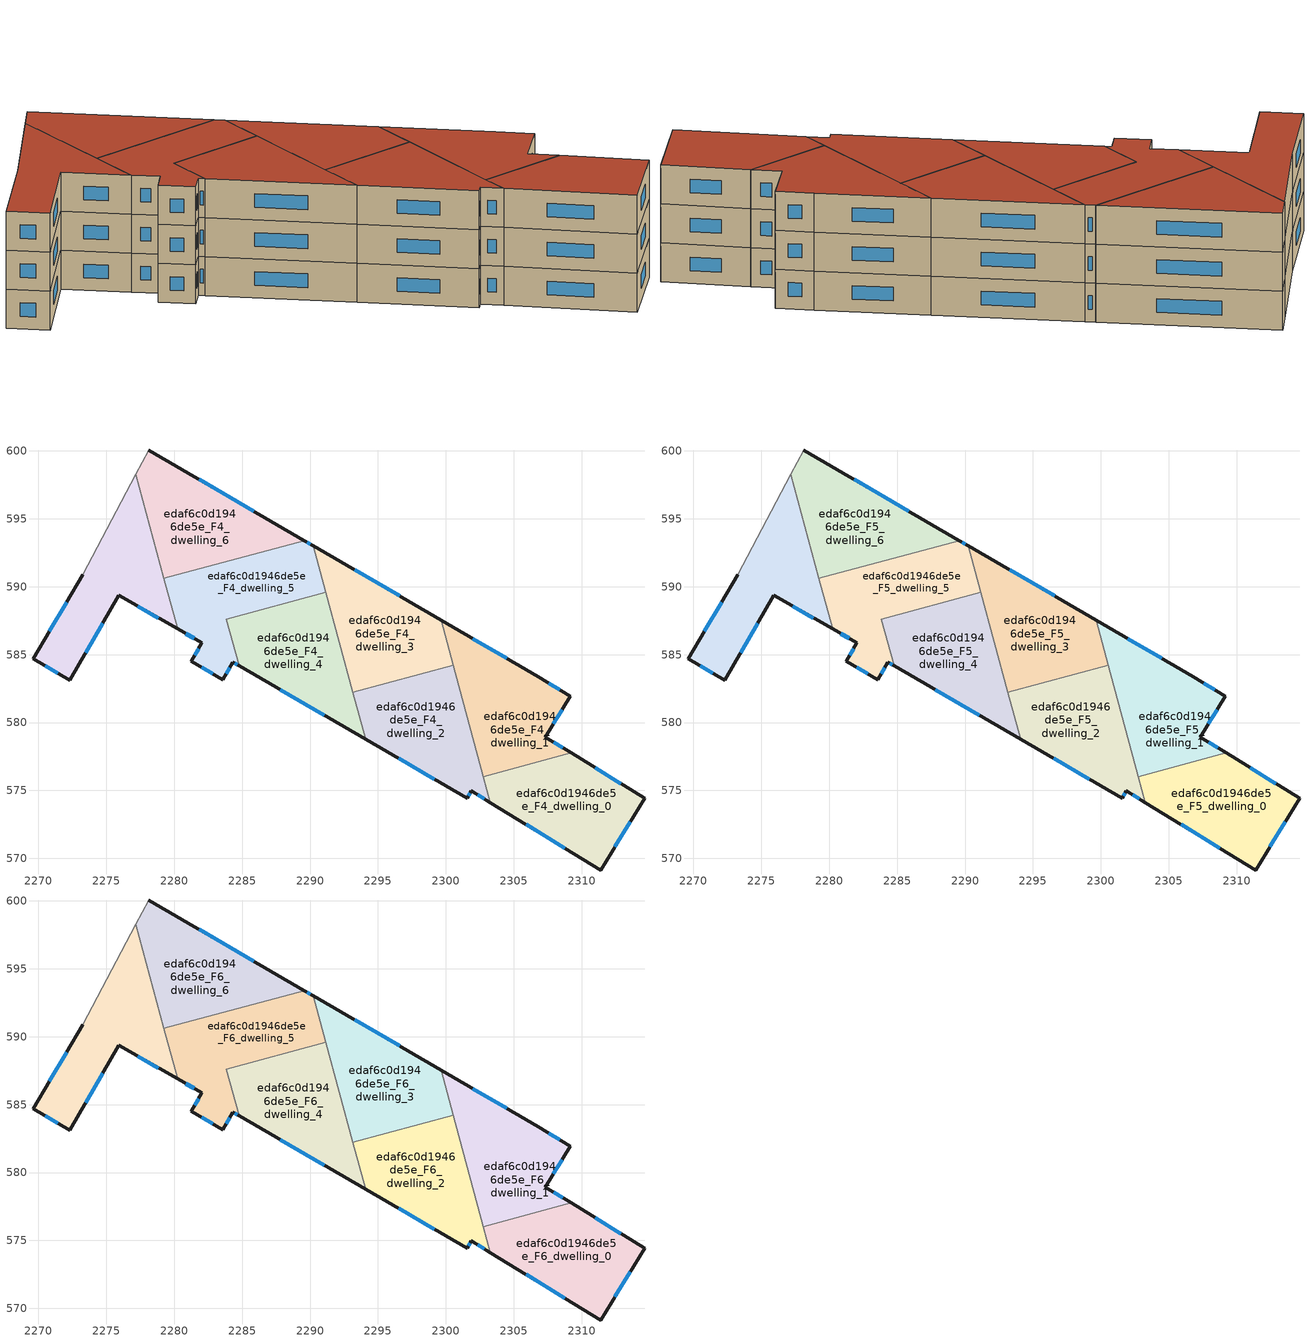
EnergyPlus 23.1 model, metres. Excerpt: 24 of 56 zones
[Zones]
edaf6c0d1946de5e_F4_dwelling_0
 floor to edaf6c0d1946de5e_F3_dwelling_0 (EU_floor_Construction): 2314.64,574.42 2311.39,569.14 2303.28,574.11 2302.76,576.02 2309.21,577.76 z12
 wall outside (EU_wall_Construction): 2303.28,574.11 2311.39,569.14 2314.64,574.42 2309.21,577.76 z12:15
 wall to edaf6c0d1946de5e_F4_dwelling_1 (EU_wall_Construction): 2309.21,577.76 2302.76,576.02 z12:15
 wall to edaf6c0d1946de5e_F4_dwelling_2 (EU_wall_Construction): 2302.76,576.02 2303.28,574.11 z12:15
 window (EU_Window_Construction): 2305.91,572.49 2308.75,570.76 / 2312.88,575.51 2310.98,576.67 / 2312.45,570.86 2313.58,572.71 z12.98:14.02
edaf6c0d1946de5e_F4_dwelling_1
 floor to edaf6c0d1946de5e_F3_dwelling_1 (EU_floor_Construction): 2306.81,583.37 2309.16,581.93 2307.31,578.93 2309.21,577.76 2302.76,576.02 2299.65,587.54 z12
 wall outside (EU_wall_Construction): 2309.21,577.76 2307.31,578.93 2309.16,581.93 2306.81,583.37 2299.65,587.54 z12:15
 wall to edaf6c0d1946de5e_F4_dwelling_3 (EU_wall_Construction): 2299.65,587.54 2300.54,584.23 z12:15
 wall to edaf6c0d1946de5e_F4_dwelling_2 (EU_wall_Construction): 2300.54,584.23 2302.76,576.02 z12:15
 window (EU_Window_Construction): 2308.39,582.4 2307.57,582.9 / 2307.91,579.91 2308.56,580.96 / 2308.6,578.14 2307.93,578.55 / 2304.48,584.73 2301.98,586.18 z12.98:14.02
edaf6c0d1946de5e_F4_dwelling_2
 floor to edaf6c0d1946de5e_F3_dwelling_2 (EU_floor_Construction): 2300.54,584.23 2303.28,574.11 2301.88,574.96 2301.56,574.42 2294.08,578.77 2293.15,582.23 z12
 wall outside (EU_wall_Construction): 2294.08,578.77 2301.56,574.42 2301.88,574.96 2303.28,574.11 z12:15
 wall to edaf6c0d1946de5e_F4_dwelling_3 (EU_wall_Construction): 2300.54,584.23 2293.15,582.23 z12:15
 wall to edaf6c0d1946de5e_F4_dwelling_4 (EU_wall_Construction): 2293.15,582.23 2294.08,578.77 z12:15
 window (EU_Window_Construction): 2301.66,574.6 2301.77,574.79 / 2296.51,577.35 2299.13,575.84 / 2302.33,574.69 2302.82,574.39 z12.98:14.02
edaf6c0d1946de5e_F4_dwelling_3
 floor to edaf6c0d1946de5e_F3_dwelling_3 (EU_floor_Construction): 2299.65,587.54 2300.54,584.23 2293.15,582.23 2290.23,593.01 z12
 wall outside (EU_wall_Construction): 2299.65,587.54 2290.23,593.01 z12:15
 wall to edaf6c0d1946de5e_F4_dwelling_5 (EU_wall_Construction): 2290.23,593.01 2291.16,589.58 z12:15
 wall to edaf6c0d1946de5e_F4_dwelling_4 (EU_wall_Construction): 2291.16,589.58 2293.15,582.23 z12:15
 window (EU_Window_Construction): 2296.59,589.32 2293.3,591.23 z12.98:14.02
edaf6c0d1946de5e_F4_dwelling_4
 floor to edaf6c0d1946de5e_F3_dwelling_4 (EU_floor_Construction): 2291.16,589.58 2294.08,578.77 2284.77,584.18 2283.85,587.61 z12
 wall outside (EU_wall_Construction): 2284.77,584.18 2294.08,578.77 z12:15
 wall to edaf6c0d1946de5e_F4_dwelling_5 (EU_wall_Construction): 2291.16,589.58 2283.85,587.61 2284.77,584.18 z12:15
 window (EU_Window_Construction): 2287.8,582.42 2291.06,580.53 z12.98:14.02
edaf6c0d1946de5e_F4_dwelling_5
 floor to edaf6c0d1946de5e_F3_dwelling_5 (EU_floor_Construction): 2290.23,593.01 2291.16,589.58 2283.85,587.61 2284.77,584.18 2284.32,584.44 2283.58,583.16 2281.26,584.5 2282.04,585.86 2280.25,586.89 2279.24,590.6 2289.57,593.39 z12
 wall outside (EU_wall_Construction): 2280.25,586.89 2282.04,585.86 2281.26,584.5 2283.58,583.16 2284.32,584.44 2284.77,584.18 / 2290.23,593.01 2289.57,593.39 z12:15
 wall to edaf6c0d1946de5e_F4_dwelling_6 (EU_wall_Construction): 2289.57,593.39 2279.24,590.6 z12:15
 wall to edaf6c0d1946de5e_F4_dwelling_7 (EU_wall_Construction): 2279.24,590.6 2280.25,586.89 z12:15
 window (EU_Window_Construction): 2284.47,584.36 2284.63,584.27 / 2283.82,583.58 2284.08,584.03 / 2282.01,584.07 2282.83,583.6 / 2281.79,585.42 2281.51,584.95 / 2280.83,586.55 2281.46,586.2 / 2290.02,593.14 2289.79,593.27 z12.98:14.02
edaf6c0d1946de5e_F4_dwelling_6
 floor to edaf6c0d1946de5e_F3_dwelling_6 (EU_floor_Construction): 2289.57,593.39 2279.24,590.6 2277.17,598.28 2278.11,600.06 z12
 wall outside (EU_wall_Construction): 2289.57,593.39 2278.11,600.06 z12:15
 wall adiabatic (EU_wall_Construction): 2278.11,600.06 2277.17,598.28 z12:15
 wall to edaf6c0d1946de5e_F4_dwelling_7 (EU_wall_Construction): 2277.17,598.28 2279.24,590.6 z12:15
 window (EU_Window_Construction): 2285.85,595.56 2281.84,597.89 z12.98:14.02
edaf6c0d1946de5e_F4_dwelling_7
 floor to edaf6c0d1946de5e_F3_dwelling_7 (EU_floor_Construction): 2277.17,598.28 2280.25,586.89 2275.92,589.35 2272.31,583.1 2269.62,584.7 2273.26,590.86 z12
 wall outside (EU_wall_Construction): 2273.26,590.86 2269.62,584.7 2272.31,583.1 2275.92,589.35 2280.25,586.89 z12:15
 wall adiabatic (EU_wall_Construction): 2277.17,598.28 2273.26,590.86 z12:15
 window (EU_Window_Construction): 2272.08,588.86 2270.8,586.71 / 2277.33,588.55 2278.84,587.69 / 2273.48,585.14 2274.75,587.32 / 2270.49,584.18 2271.44,583.62 z12.98:14.02
edaf6c0d1946de5e_F5_dwelling_0
 floor to edaf6c0d1946de5e_F4_dwelling_0 (EU_floor_Construction): 2314.64,574.42 2311.39,569.14 2303.28,574.11 2302.76,576.02 2309.21,577.76 z15
 wall outside (EU_wall_Construction): 2303.28,574.11 2311.39,569.14 2314.64,574.42 2309.21,577.76 z15:18
 wall to edaf6c0d1946de5e_F5_dwelling_1 (EU_wall_Construction): 2309.21,577.76 2302.76,576.02 z15:18
 wall to edaf6c0d1946de5e_F5_dwelling_2 (EU_wall_Construction): 2302.76,576.02 2303.28,574.11 z15:18
 window (EU_Window_Construction): 2305.91,572.49 2308.75,570.76 / 2312.88,575.51 2310.98,576.67 / 2312.45,570.86 2313.58,572.71 z15.98:17.02
edaf6c0d1946de5e_F5_dwelling_1
 floor to edaf6c0d1946de5e_F4_dwelling_1 (EU_floor_Construction): 2306.81,583.37 2309.16,581.93 2307.31,578.93 2309.21,577.76 2302.76,576.02 2299.65,587.54 z15
 wall outside (EU_wall_Construction): 2309.21,577.76 2307.31,578.93 2309.16,581.93 2306.81,583.37 2299.65,587.54 z15:18
 wall to edaf6c0d1946de5e_F5_dwelling_3 (EU_wall_Construction): 2299.65,587.54 2300.54,584.23 z15:18
 wall to edaf6c0d1946de5e_F5_dwelling_2 (EU_wall_Construction): 2300.54,584.23 2302.76,576.02 z15:18
 window (EU_Window_Construction): 2308.39,582.4 2307.57,582.9 / 2307.91,579.91 2308.56,580.96 / 2308.6,578.14 2307.93,578.55 / 2304.48,584.73 2301.98,586.18 z15.98:17.02
edaf6c0d1946de5e_F5_dwelling_2
 floor to edaf6c0d1946de5e_F4_dwelling_2 (EU_floor_Construction): 2300.54,584.23 2303.28,574.11 2301.88,574.96 2301.56,574.42 2294.08,578.77 2293.15,582.23 z15
 wall outside (EU_wall_Construction): 2294.08,578.77 2301.56,574.42 2301.88,574.96 2303.28,574.11 z15:18
 wall to edaf6c0d1946de5e_F5_dwelling_3 (EU_wall_Construction): 2300.54,584.23 2293.15,582.23 z15:18
 wall to edaf6c0d1946de5e_F5_dwelling_4 (EU_wall_Construction): 2293.15,582.23 2294.08,578.77 z15:18
 window (EU_Window_Construction): 2301.66,574.6 2301.77,574.79 / 2296.51,577.35 2299.13,575.84 / 2302.33,574.69 2302.82,574.39 z15.98:17.02
edaf6c0d1946de5e_F5_dwelling_3
 floor to edaf6c0d1946de5e_F4_dwelling_3 (EU_floor_Construction): 2299.65,587.54 2300.54,584.23 2293.15,582.23 2290.23,593.01 z15
 wall outside (EU_wall_Construction): 2299.65,587.54 2290.23,593.01 z15:18
 wall to edaf6c0d1946de5e_F5_dwelling_5 (EU_wall_Construction): 2290.23,593.01 2291.16,589.58 z15:18
 wall to edaf6c0d1946de5e_F5_dwelling_4 (EU_wall_Construction): 2291.16,589.58 2293.15,582.23 z15:18
 window (EU_Window_Construction): 2296.59,589.32 2293.3,591.23 z15.98:17.02
edaf6c0d1946de5e_F5_dwelling_4
 floor to edaf6c0d1946de5e_F4_dwelling_4 (EU_floor_Construction): 2291.16,589.58 2294.08,578.77 2284.77,584.18 2283.85,587.61 z15
 wall outside (EU_wall_Construction): 2284.77,584.18 2294.08,578.77 z15:18
 wall to edaf6c0d1946de5e_F5_dwelling_5 (EU_wall_Construction): 2291.16,589.58 2283.85,587.61 2284.77,584.18 z15:18
 window (EU_Window_Construction): 2287.8,582.42 2291.06,580.53 z15.98:17.02
edaf6c0d1946de5e_F5_dwelling_5
 floor to edaf6c0d1946de5e_F4_dwelling_5 (EU_floor_Construction): 2290.23,593.01 2291.16,589.58 2283.85,587.61 2284.77,584.18 2284.32,584.44 2283.58,583.16 2281.26,584.5 2282.04,585.86 2280.25,586.89 2279.24,590.6 2289.57,593.39 z15
 wall outside (EU_wall_Construction): 2280.25,586.89 2282.04,585.86 2281.26,584.5 2283.58,583.16 2284.32,584.44 2284.77,584.18 / 2290.23,593.01 2289.57,593.39 z15:18
 wall to edaf6c0d1946de5e_F5_dwelling_6 (EU_wall_Construction): 2289.57,593.39 2279.24,590.6 z15:18
 wall to edaf6c0d1946de5e_F5_dwelling_7 (EU_wall_Construction): 2279.24,590.6 2280.25,586.89 z15:18
 window (EU_Window_Construction): 2284.47,584.36 2284.63,584.27 / 2283.82,583.58 2284.08,584.03 / 2282.01,584.07 2282.83,583.6 / 2281.79,585.42 2281.51,584.95 / 2280.83,586.55 2281.46,586.2 / 2290.02,593.14 2289.79,593.27 z15.98:17.02
edaf6c0d1946de5e_F5_dwelling_6
 floor to edaf6c0d1946de5e_F4_dwelling_6 (EU_floor_Construction): 2289.57,593.39 2279.24,590.6 2277.17,598.28 2278.11,600.06 z15
 wall outside (EU_wall_Construction): 2289.57,593.39 2278.11,600.06 z15:18
 wall adiabatic (EU_wall_Construction): 2278.11,600.06 2277.17,598.28 z15:18
 wall to edaf6c0d1946de5e_F5_dwelling_7 (EU_wall_Construction): 2277.17,598.28 2279.24,590.6 z15:18
 window (EU_Window_Construction): 2285.85,595.56 2281.84,597.89 z15.98:17.02
edaf6c0d1946de5e_F5_dwelling_7
 floor to edaf6c0d1946de5e_F4_dwelling_7 (EU_floor_Construction): 2277.17,598.28 2280.25,586.89 2275.92,589.35 2272.31,583.1 2269.62,584.7 2273.26,590.86 z15
 wall outside (EU_wall_Construction): 2273.26,590.86 2269.62,584.7 2272.31,583.1 2275.92,589.35 2280.25,586.89 z15:18
 wall adiabatic (EU_wall_Construction): 2277.17,598.28 2273.26,590.86 z15:18
 window (EU_Window_Construction): 2272.08,588.86 2270.8,586.71 / 2277.33,588.55 2278.84,587.69 / 2273.48,585.14 2274.75,587.32 / 2270.49,584.18 2271.44,583.62 z15.98:17.02
edaf6c0d1946de5e_F6_dwelling_0
 floor to edaf6c0d1946de5e_F5_dwelling_0 (EU_floor_Construction): 2314.64,574.42 2311.39,569.14 2303.28,574.11 2302.76,576.02 2309.21,577.76 z18
 wall outside (EU_wall_Construction): 2303.28,574.11 2311.39,569.14 2314.64,574.42 2309.21,577.76 z18:21
 wall to edaf6c0d1946de5e_F6_dwelling_1 (EU_wall_Construction): 2309.21,577.76 2302.76,576.02 z18:21
 wall to edaf6c0d1946de5e_F6_dwelling_2 (EU_wall_Construction): 2302.76,576.02 2303.28,574.11 z18:21
 window (EU_Window_Construction): 2305.91,572.49 2308.75,570.76 / 2312.88,575.51 2310.98,576.67 / 2312.45,570.86 2313.58,572.71 z18.98:20.02
 roof outside (EU_roof_Construction): 2311.39,569.14 2314.64,574.42 2309.21,577.76 2302.76,576.02 2303.28,574.11 z21
edaf6c0d1946de5e_F6_dwelling_1
 floor to edaf6c0d1946de5e_F5_dwelling_1 (EU_floor_Construction): 2306.81,583.37 2309.16,581.93 2307.31,578.93 2309.21,577.76 2302.76,576.02 2299.65,587.54 z18
 wall outside (EU_wall_Construction): 2309.21,577.76 2307.31,578.93 2309.16,581.93 2306.81,583.37 2299.65,587.54 z18:21
 wall to edaf6c0d1946de5e_F6_dwelling_3 (EU_wall_Construction): 2299.65,587.54 2300.54,584.23 z18:21
 wall to edaf6c0d1946de5e_F6_dwelling_2 (EU_wall_Construction): 2300.54,584.23 2302.76,576.02 z18:21
 window (EU_Window_Construction): 2308.39,582.4 2307.57,582.9 / 2307.91,579.91 2308.56,580.96 / 2308.6,578.14 2307.93,578.55 / 2304.48,584.73 2301.98,586.18 z18.98:20.02
 roof outside (EU_roof_Construction): 2309.21,577.76 2307.31,578.93 2309.16,581.93 2306.81,583.37 2299.65,587.54 2302.76,576.02 z21
edaf6c0d1946de5e_F6_dwelling_2
 floor to edaf6c0d1946de5e_F5_dwelling_2 (EU_floor_Construction): 2300.54,584.23 2303.28,574.11 2301.88,574.96 2301.56,574.42 2294.08,578.77 2293.15,582.23 z18
 wall outside (EU_wall_Construction): 2294.08,578.77 2301.56,574.42 2301.88,574.96 2303.28,574.11 z18:21
 wall to edaf6c0d1946de5e_F6_dwelling_3 (EU_wall_Construction): 2300.54,584.23 2293.15,582.23 z18:21
 wall to edaf6c0d1946de5e_F6_dwelling_4 (EU_wall_Construction): 2293.15,582.23 2294.08,578.77 z18:21
 window (EU_Window_Construction): 2301.66,574.6 2301.77,574.79 / 2296.51,577.35 2299.13,575.84 / 2302.33,574.69 2302.82,574.39 z18.98:20.02
 roof outside (EU_roof_Construction): 2303.28,574.11 2300.54,584.23 2293.15,582.23 2294.08,578.77 2301.56,574.42 2301.88,574.96 z21
edaf6c0d1946de5e_F6_dwelling_3
 floor to edaf6c0d1946de5e_F5_dwelling_3 (EU_floor_Construction): 2299.65,587.54 2300.54,584.23 2293.15,582.23 2290.23,593.01 z18
 wall outside (EU_wall_Construction): 2299.65,587.54 2290.23,593.01 z18:21
 wall to edaf6c0d1946de5e_F6_dwelling_5 (EU_wall_Construction): 2290.23,593.01 2291.16,589.58 z18:21
 wall to edaf6c0d1946de5e_F6_dwelling_4 (EU_wall_Construction): 2291.16,589.58 2293.15,582.23 z18:21
 window (EU_Window_Construction): 2296.59,589.32 2293.3,591.23 z18.98:20.02
 roof outside (EU_roof_Construction): 2300.54,584.23 2299.65,587.54 2290.23,593.01 2293.15,582.23 z21
edaf6c0d1946de5e_F6_dwelling_4
 floor to edaf6c0d1946de5e_F5_dwelling_4 (EU_floor_Construction): 2291.16,589.58 2294.08,578.77 2284.77,584.18 2283.85,587.61 z18
 wall outside (EU_wall_Construction): 2284.77,584.18 2294.08,578.77 z18:21
 wall to edaf6c0d1946de5e_F6_dwelling_5 (EU_wall_Construction): 2291.16,589.58 2283.85,587.61 2284.77,584.18 z18:21
 window (EU_Window_Construction): 2287.8,582.42 2291.06,580.53 z18.98:20.02
 roof outside (EU_roof_Construction): 2294.08,578.77 2291.16,589.58 2283.85,587.61 2284.77,584.18 z21
edaf6c0d1946de5e_F6_dwelling_5
 floor to edaf6c0d1946de5e_F5_dwelling_5 (EU_floor_Construction): 2290.23,593.01 2291.16,589.58 2283.85,587.61 2284.77,584.18 2284.32,584.44 2283.58,583.16 2281.26,584.5 2282.04,585.86 2280.25,586.89 2279.24,590.6 2289.57,593.39 z18
 wall outside (EU_wall_Construction): 2280.25,586.89 2282.04,585.86 2281.26,584.5 2283.58,583.16 2284.32,584.44 2284.77,584.18 / 2290.23,593.01 2289.57,593.39 z18:21
 wall to edaf6c0d1946de5e_F6_dwelling_6 (EU_wall_Construction): 2289.57,593.39 2279.24,590.6 z18:21
 wall to edaf6c0d1946de5e_F6_dwelling_7 (EU_wall_Construction): 2279.24,590.6 2280.25,586.89 z18:21
 window (EU_Window_Construction): 2284.47,584.36 2284.63,584.27 / 2283.82,583.58 2284.08,584.03 / 2282.01,584.07 2282.83,583.6 / 2281.79,585.42 2281.51,584.95 / 2280.83,586.55 2281.46,586.2 / 2290.02,593.14 2289.79,593.27 z18.98:20.02
 roof outside (EU_roof_Construction): 2291.16,589.58 2290.23,593.01 2289.57,593.39 2279.24,590.6 2280.25,586.89 2282.04,585.86 2281.26,584.5 2283.58,583.16 2284.32,584.44 2284.77,584.18 2283.85,587.61 z21
edaf6c0d1946de5e_F6_dwelling_6
 floor to edaf6c0d1946de5e_F5_dwelling_6 (EU_floor_Construction): 2289.57,593.39 2279.24,590.6 2277.17,598.28 2278.11,600.06 z18
 wall outside (EU_wall_Construction): 2289.57,593.39 2278.11,600.06 z18:21
 wall adiabatic (EU_wall_Construction): 2278.11,600.06 2277.17,598.28 z18:21
 wall to edaf6c0d1946de5e_F6_dwelling_7 (EU_wall_Construction): 2277.17,598.28 2279.24,590.6 z18:21
 window (EU_Window_Construction): 2285.85,595.56 2281.84,597.89 z18.98:20.02
 roof outside (EU_roof_Construction): 2289.57,593.39 2278.11,600.06 2277.17,598.28 2279.24,590.6 z21
edaf6c0d1946de5e_F6_dwelling_7
 floor to edaf6c0d1946de5e_F5_dwelling_7 (EU_floor_Construction): 2277.17,598.28 2280.25,586.89 2275.92,589.35 2272.31,583.1 2269.62,584.7 2273.26,590.86 z18
 wall outside (EU_wall_Construction): 2273.26,590.86 2269.62,584.7 2272.31,583.1 2275.92,589.35 2280.25,586.89 z18:21
 wall adiabatic (EU_wall_Construction): 2277.17,598.28 2273.26,590.86 z18:21
 window (EU_Window_Construction): 2272.08,588.86 2270.8,586.71 / 2277.33,588.55 2278.84,587.69 / 2273.48,585.14 2274.75,587.32 / 2270.49,584.18 2271.44,583.62 z18.98:20.02
 roof outside (EU_roof_Construction): 2280.25,586.89 2277.17,598.28 2273.26,590.86 2269.62,584.7 2272.31,583.1 2275.92,589.35 z21
[Building]
EU S2 Campaign: North Axis=0; Terrain=City; Solar Distribution=FullExterior
[Site:Location]
Bologna: Latitude=44.5; Longitude=11.25; Time Zone=1; Elevation=37
[SizingPeriod:WeatherFileDays]
AnnualSizingPeriod: Begin Month=1; Begin Day of Month=1; End Month=12; End Day of Month=31; Day of Week for Start Day=Monday; Use Weather File Daylight Saving Period=No; Use Weather File Rain and Snow Indicators=No
[MATERIAL]
EU_InternalMass_Material: Roughness=MediumRough; Thickness=0.1; Conductivity=1; Density=1800; Specific Heat=900; Thermal Absorptance=0.9; Solar Absorptance=0.7; Visible Absorptance=0.7
[MATERIAL:NOMASS] Roughness=MediumRough; Thermal Absorptance=0.9; Solar Absorptance=0.7; Visible Absorptance=0.7
Name | Thermal Resistance
EU_wall_NoMass | 0.905828
EU_roof_NoMass | 0.37593
EU_floor_NoMass | 0.67114
[WINDOWMATERIAL:SIMPLEGLAZINGSYSTEM]
EU_Window_SimpleGlazing: UFactor=4.52486; Solar Heat Gain Coefficient=0.85; Visible Transmittance=0.85
[CONSTRUCTION]
EU_wall_Construction: EU_wall_NoMass
EU_roof_Construction: EU_roof_NoMass
EU_floor_Construction: EU_floor_NoMass
EU_Window_Construction: EU_Window_SimpleGlazing
EU_InternalMass_Construction: EU_InternalMass_Material
[ZONE] Type=1; Multiplier=1; Ceiling Height=autocalculate; Floor Area=autocalculate; Part of Total Floor Area=Yes
Name | Volume
edaf6c0d1946de5e_F4_dwelling_0; edaf6c0d1946de5e_F5_dwelling_0; edaf6c0d1946de5e_F6_dwelling_0 | 167.71
edaf6c0d1946de5e_F4_dwelling_1; edaf6c0d1946de5e_F5_dwelling_1; edaf6c0d1946de5e_F6_dwelling_1 | 167.733
edaf6c0d1946de5e_F4_dwelling_2; edaf6c0d1946de5e_F5_dwelling_2; edaf6c0d1946de5e_F6_dwelling_2 | 167.728
edaf6c0d1946de5e_F4_dwelling_3; edaf6c0d1946de5e_F5_dwelling_3; edaf6c0d1946de5e_F6_dwelling_3 | 167.696
edaf6c0d1946de5e_F4_dwelling_4; edaf6c0d1946de5e_F5_dwelling_4; edaf6c0d1946de5e_F6_dwelling_4 | 167.717
edaf6c0d1946de5e_F4_dwelling_5; edaf6c0d1946de5e_F5_dwelling_5; edaf6c0d1946de5e_F6_dwelling_5 | 167.695
edaf6c0d1946de5e_F4_dwelling_6; edaf6c0d1946de5e_F5_dwelling_6; edaf6c0d1946de5e_F6_dwelling_6 | 167.708
edaf6c0d1946de5e_F4_dwelling_7; edaf6c0d1946de5e_F5_dwelling_7; edaf6c0d1946de5e_F6_dwelling_7 | 167.715
[INTERNALMASS] Construction=EU_InternalMass_Construction
Name | Zone or ZoneList | Surface Area
edaf6c0d1946de5e_F4_dwelling_0_EU_InternalMass | edaf6c0d1946de5e_F4_dwelling_0 | 55.9037
edaf6c0d1946de5e_F4_dwelling_1_EU_InternalMass | edaf6c0d1946de5e_F4_dwelling_1 | 55.9126
edaf6c0d1946de5e_F4_dwelling_2_EU_InternalMass | edaf6c0d1946de5e_F4_dwelling_2 | 55.9113
edaf6c0d1946de5e_F4_dwelling_3_EU_InternalMass | edaf6c0d1946de5e_F4_dwelling_3 | 55.8984
edaf6c0d1946de5e_F4_dwelling_4_EU_InternalMass | edaf6c0d1946de5e_F4_dwelling_4 | 55.9033
edaf6c0d1946de5e_F4_dwelling_5_EU_InternalMass | edaf6c0d1946de5e_F4_dwelling_5 | 55.8982
edaf6c0d1946de5e_F4_dwelling_6_EU_InternalMass | edaf6c0d1946de5e_F4_dwelling_6 | 55.9025
edaf6c0d1946de5e_F4_dwelling_7_EU_InternalMass | edaf6c0d1946de5e_F4_dwelling_7 | 55.9054
edaf6c0d1946de5e_F5_dwelling_0_EU_InternalMass | edaf6c0d1946de5e_F5_dwelling_0 | 55.9037
edaf6c0d1946de5e_F5_dwelling_1_EU_InternalMass | edaf6c0d1946de5e_F5_dwelling_1 | 55.9126
edaf6c0d1946de5e_F5_dwelling_2_EU_InternalMass | edaf6c0d1946de5e_F5_dwelling_2 | 55.9113
edaf6c0d1946de5e_F5_dwelling_3_EU_InternalMass | edaf6c0d1946de5e_F5_dwelling_3 | 55.8984
edaf6c0d1946de5e_F5_dwelling_4_EU_InternalMass | edaf6c0d1946de5e_F5_dwelling_4 | 55.9033
edaf6c0d1946de5e_F5_dwelling_5_EU_InternalMass | edaf6c0d1946de5e_F5_dwelling_5 | 55.8982
edaf6c0d1946de5e_F5_dwelling_6_EU_InternalMass | edaf6c0d1946de5e_F5_dwelling_6 | 55.9025
edaf6c0d1946de5e_F5_dwelling_7_EU_InternalMass | edaf6c0d1946de5e_F5_dwelling_7 | 55.9054
edaf6c0d1946de5e_F6_dwelling_0_EU_InternalMass | edaf6c0d1946de5e_F6_dwelling_0 | 55.9037
edaf6c0d1946de5e_F6_dwelling_1_EU_InternalMass | edaf6c0d1946de5e_F6_dwelling_1 | 55.9126
edaf6c0d1946de5e_F6_dwelling_2_EU_InternalMass | edaf6c0d1946de5e_F6_dwelling_2 | 55.9113
edaf6c0d1946de5e_F6_dwelling_3_EU_InternalMass | edaf6c0d1946de5e_F6_dwelling_3 | 55.8984
edaf6c0d1946de5e_F6_dwelling_4_EU_InternalMass | edaf6c0d1946de5e_F6_dwelling_4 | 55.9033
edaf6c0d1946de5e_F6_dwelling_5_EU_InternalMass | edaf6c0d1946de5e_F6_dwelling_5 | 55.8982
edaf6c0d1946de5e_F6_dwelling_6_EU_InternalMass | edaf6c0d1946de5e_F6_dwelling_6 | 55.9025
edaf6c0d1946de5e_F6_dwelling_7_EU_InternalMass | edaf6c0d1946de5e_F6_dwelling_7 | 55.9054
[OTHEREQUIPMENT] Fuel Type=Electricity; Design Level Calculation Method=Watts/Area; Power per Zone Floor Area=1; Fraction Latent=0; Fraction Radiant=0; Fraction Lost=0; Carbon Dioxide Generation Rate=0; EndUse Subcategory=EU_Step8_InternalGains
Name | Zone or ZoneList or Space or SpaceList | Schedule
EU_Step8_InternalGain_edaf6c0d1946de5e_F4_dwelling_0_f000 | edaf6c0d1946de5e_F4_dwelling_0 | EU_Step8_GainSchedule_edaf6c0d1946de5e_F4_dwelling_0_f000
EU_Step8_InternalGain_edaf6c0d1946de5e_F4_dwelling_1_f000 | edaf6c0d1946de5e_F4_dwelling_1 | EU_Step8_GainSchedule_edaf6c0d1946de5e_F4_dwelling_1_f000
EU_Step8_InternalGain_edaf6c0d1946de5e_F4_dwelling_2_f000 | edaf6c0d1946de5e_F4_dwelling_2 | EU_Step8_GainSchedule_edaf6c0d1946de5e_F4_dwelling_2_f000
EU_Step8_InternalGain_edaf6c0d1946de5e_F4_dwelling_3_f000 | edaf6c0d1946de5e_F4_dwelling_3 | EU_Step8_GainSchedule_edaf6c0d1946de5e_F4_dwelling_3_f000
EU_Step8_InternalGain_edaf6c0d1946de5e_F4_dwelling_4_f000 | edaf6c0d1946de5e_F4_dwelling_4 | EU_Step8_GainSchedule_edaf6c0d1946de5e_F4_dwelling_4_f000
EU_Step8_InternalGain_edaf6c0d1946de5e_F4_dwelling_5_f000 | edaf6c0d1946de5e_F4_dwelling_5 | EU_Step8_GainSchedule_edaf6c0d1946de5e_F4_dwelling_5_f000
EU_Step8_InternalGain_edaf6c0d1946de5e_F4_dwelling_6_f000 | edaf6c0d1946de5e_F4_dwelling_6 | EU_Step8_GainSchedule_edaf6c0d1946de5e_F4_dwelling_6_f000
EU_Step8_InternalGain_edaf6c0d1946de5e_F4_dwelling_7_f000 | edaf6c0d1946de5e_F4_dwelling_7 | EU_Step8_GainSchedule_edaf6c0d1946de5e_F4_dwelling_7_f000
EU_Step8_InternalGain_edaf6c0d1946de5e_F5_dwelling_0_f000 | edaf6c0d1946de5e_F5_dwelling_0 | EU_Step8_GainSchedule_edaf6c0d1946de5e_F5_dwelling_0_f000
EU_Step8_InternalGain_edaf6c0d1946de5e_F5_dwelling_1_f000 | edaf6c0d1946de5e_F5_dwelling_1 | EU_Step8_GainSchedule_edaf6c0d1946de5e_F5_dwelling_1_f000
EU_Step8_InternalGain_edaf6c0d1946de5e_F5_dwelling_2_f000 | edaf6c0d1946de5e_F5_dwelling_2 | EU_Step8_GainSchedule_edaf6c0d1946de5e_F5_dwelling_2_f000
EU_Step8_InternalGain_edaf6c0d1946de5e_F5_dwelling_3_f000 | edaf6c0d1946de5e_F5_dwelling_3 | EU_Step8_GainSchedule_edaf6c0d1946de5e_F5_dwelling_3_f000
EU_Step8_InternalGain_edaf6c0d1946de5e_F5_dwelling_4_f000 | edaf6c0d1946de5e_F5_dwelling_4 | EU_Step8_GainSchedule_edaf6c0d1946de5e_F5_dwelling_4_f000
EU_Step8_InternalGain_edaf6c0d1946de5e_F5_dwelling_5_f000 | edaf6c0d1946de5e_F5_dwelling_5 | EU_Step8_GainSchedule_edaf6c0d1946de5e_F5_dwelling_5_f000
EU_Step8_InternalGain_edaf6c0d1946de5e_F5_dwelling_6_f000 | edaf6c0d1946de5e_F5_dwelling_6 | EU_Step8_GainSchedule_edaf6c0d1946de5e_F5_dwelling_6_f000
EU_Step8_InternalGain_edaf6c0d1946de5e_F5_dwelling_7_f000 | edaf6c0d1946de5e_F5_dwelling_7 | EU_Step8_GainSchedule_edaf6c0d1946de5e_F5_dwelling_7_f000
EU_Step8_InternalGain_edaf6c0d1946de5e_F6_dwelling_0_f000 | edaf6c0d1946de5e_F6_dwelling_0 | EU_Step8_GainSchedule_edaf6c0d1946de5e_F6_dwelling_0_f000
EU_Step8_InternalGain_edaf6c0d1946de5e_F6_dwelling_1_f000 | edaf6c0d1946de5e_F6_dwelling_1 | EU_Step8_GainSchedule_edaf6c0d1946de5e_F6_dwelling_1_f000
EU_Step8_InternalGain_edaf6c0d1946de5e_F6_dwelling_2_f000 | edaf6c0d1946de5e_F6_dwelling_2 | EU_Step8_GainSchedule_edaf6c0d1946de5e_F6_dwelling_2_f000
EU_Step8_InternalGain_edaf6c0d1946de5e_F6_dwelling_3_f000 | edaf6c0d1946de5e_F6_dwelling_3 | EU_Step8_GainSchedule_edaf6c0d1946de5e_F6_dwelling_3_f000
EU_Step8_InternalGain_edaf6c0d1946de5e_F6_dwelling_4_f000 | edaf6c0d1946de5e_F6_dwelling_4 | EU_Step8_GainSchedule_edaf6c0d1946de5e_F6_dwelling_4_f000
EU_Step8_InternalGain_edaf6c0d1946de5e_F6_dwelling_5_f000 | edaf6c0d1946de5e_F6_dwelling_5 | EU_Step8_GainSchedule_edaf6c0d1946de5e_F6_dwelling_5_f000
EU_Step8_InternalGain_edaf6c0d1946de5e_F6_dwelling_6_f000 | edaf6c0d1946de5e_F6_dwelling_6 | EU_Step8_GainSchedule_edaf6c0d1946de5e_F6_dwelling_6_f000
EU_Step8_InternalGain_edaf6c0d1946de5e_F6_dwelling_7_f000 | edaf6c0d1946de5e_F6_dwelling_7 | EU_Step8_GainSchedule_edaf6c0d1946de5e_F6_dwelling_7_f000
[ZONEVENTILATION:DESIGNFLOWRATE] Schedule=EU_AlwaysOn; Design Flow Rate Calculation Method=AirChanges/Hour; Air Changes per Hour=0.73129; Ventilation Type=Natural; Fan Pressure Rise=0; Fan Total Efficiency=1; Constant Term Coefficient=1; Temperature Term Coefficient=0; Velocity Term Coefficient=0; Velocity Squared Term Coefficient=0; Minimum Indoor Temperature=-100; Maximum Indoor Temperature=100; Delta Temperature=-100; Minimum Outdoor Temperature=-100; Maximum Outdoor Temperature=100; Maximum Wind Speed=40
Name | Zone or ZoneList or Space or SpaceList
EU_ConstantAir_edaf6c0d1946de5e_F4_dwelling_0 | edaf6c0d1946de5e_F4_dwelling_0
EU_ConstantAir_edaf6c0d1946de5e_F4_dwelling_1 | edaf6c0d1946de5e_F4_dwelling_1
EU_ConstantAir_edaf6c0d1946de5e_F4_dwelling_2 | edaf6c0d1946de5e_F4_dwelling_2
EU_ConstantAir_edaf6c0d1946de5e_F4_dwelling_3 | edaf6c0d1946de5e_F4_dwelling_3
EU_ConstantAir_edaf6c0d1946de5e_F4_dwelling_4 | edaf6c0d1946de5e_F4_dwelling_4
EU_ConstantAir_edaf6c0d1946de5e_F4_dwelling_5 | edaf6c0d1946de5e_F4_dwelling_5
EU_ConstantAir_edaf6c0d1946de5e_F4_dwelling_6 | edaf6c0d1946de5e_F4_dwelling_6
EU_ConstantAir_edaf6c0d1946de5e_F4_dwelling_7 | edaf6c0d1946de5e_F4_dwelling_7
EU_ConstantAir_edaf6c0d1946de5e_F5_dwelling_0 | edaf6c0d1946de5e_F5_dwelling_0
EU_ConstantAir_edaf6c0d1946de5e_F5_dwelling_1 | edaf6c0d1946de5e_F5_dwelling_1
EU_ConstantAir_edaf6c0d1946de5e_F5_dwelling_2 | edaf6c0d1946de5e_F5_dwelling_2
EU_ConstantAir_edaf6c0d1946de5e_F5_dwelling_3 | edaf6c0d1946de5e_F5_dwelling_3
EU_ConstantAir_edaf6c0d1946de5e_F5_dwelling_4 | edaf6c0d1946de5e_F5_dwelling_4
EU_ConstantAir_edaf6c0d1946de5e_F5_dwelling_5 | edaf6c0d1946de5e_F5_dwelling_5
EU_ConstantAir_edaf6c0d1946de5e_F5_dwelling_6 | edaf6c0d1946de5e_F5_dwelling_6
EU_ConstantAir_edaf6c0d1946de5e_F5_dwelling_7 | edaf6c0d1946de5e_F5_dwelling_7
EU_ConstantAir_edaf6c0d1946de5e_F6_dwelling_0 | edaf6c0d1946de5e_F6_dwelling_0
EU_ConstantAir_edaf6c0d1946de5e_F6_dwelling_1 | edaf6c0d1946de5e_F6_dwelling_1
EU_ConstantAir_edaf6c0d1946de5e_F6_dwelling_2 | edaf6c0d1946de5e_F6_dwelling_2
EU_ConstantAir_edaf6c0d1946de5e_F6_dwelling_3 | edaf6c0d1946de5e_F6_dwelling_3
EU_ConstantAir_edaf6c0d1946de5e_F6_dwelling_4 | edaf6c0d1946de5e_F6_dwelling_4
EU_ConstantAir_edaf6c0d1946de5e_F6_dwelling_5 | edaf6c0d1946de5e_F6_dwelling_5
EU_ConstantAir_edaf6c0d1946de5e_F6_dwelling_6 | edaf6c0d1946de5e_F6_dwelling_6
EU_ConstantAir_edaf6c0d1946de5e_F6_dwelling_7 | edaf6c0d1946de5e_F6_dwelling_7
[HVACTEMPLATE:THERMOSTAT] Constant Heating Setpoint=20; Constant Cooling Setpoint=50
EU_HeatOnly_edaf6c0d1946de5e_F0_dwelling_0; EU_HeatOnly_edaf6c0d1946de5e_F0_dwelling_1; EU_HeatOnly_edaf6c0d1946de5e_F0_dwelling_2; EU_HeatOnly_edaf6c0d1946de5e_F0_dwelling_3; EU_HeatOnly_edaf6c0d1946de5e_F0_dwelling_4; EU_HeatOnly_edaf6c0d1946de5e_F0_dwelling_5; EU_HeatOnly_edaf6c0d1946de5e_F0_dwelling_6; EU_HeatOnly_edaf6c0d1946de5e_F0_dwelling_7; EU_HeatOnly_edaf6c0d1946de5e_F1_dwelling_0; EU_HeatOnly_edaf6c0d1946de5e_F1_dwelling_1; EU_HeatOnly_edaf6c0d1946de5e_F1_dwelling_2; EU_HeatOnly_edaf6c0d1946de5e_F1_dwelling_3; EU_HeatOnly_edaf6c0d1946de5e_F1_dwelling_4; EU_HeatOnly_edaf6c0d1946de5e_F1_dwelling_5; EU_HeatOnly_edaf6c0d1946de5e_F1_dwelling_6; EU_HeatOnly_edaf6c0d1946de5e_F1_dwelling_7; EU_HeatOnly_edaf6c0d1946de5e_F2_dwelling_0; EU_HeatOnly_edaf6c0d1946de5e_F2_dwelling_1; EU_HeatOnly_edaf6c0d1946de5e_F2_dwelling_2; EU_HeatOnly_edaf6c0d1946de5e_F2_dwelling_3; EU_HeatOnly_edaf6c0d1946de5e_F2_dwelling_4; EU_HeatOnly_edaf6c0d1946de5e_F2_dwelling_5; EU_HeatOnly_edaf6c0d1946de5e_F2_dwelling_6; EU_HeatOnly_edaf6c0d1946de5e_F2_dwelling_7; EU_HeatOnly_edaf6c0d1946de5e_F3_dwelling_0; EU_HeatOnly_edaf6c0d1946de5e_F3_dwelling_1; EU_HeatOnly_edaf6c0d1946de5e_F3_dwelling_2; EU_HeatOnly_edaf6c0d1946de5e_F3_dwelling_3; EU_HeatOnly_edaf6c0d1946de5e_F3_dwelling_4; EU_HeatOnly_edaf6c0d1946de5e_F3_dwelling_5; EU_HeatOnly_edaf6c0d1946de5e_F3_dwelling_6; EU_HeatOnly_edaf6c0d1946de5e_F3_dwelling_7; EU_HeatOnly_edaf6c0d1946de5e_F4_dwelling_0; EU_HeatOnly_edaf6c0d1946de5e_F4_dwelling_1; EU_HeatOnly_edaf6c0d1946de5e_F4_dwelling_2; EU_HeatOnly_edaf6c0d1946de5e_F4_dwelling_3; EU_HeatOnly_edaf6c0d1946de5e_F4_dwelling_4; EU_HeatOnly_edaf6c0d1946de5e_F4_dwelling_5; EU_HeatOnly_edaf6c0d1946de5e_F4_dwelling_6; EU_HeatOnly_edaf6c0d1946de5e_F4_dwelling_7; EU_HeatOnly_edaf6c0d1946de5e_F5_dwelling_0; EU_HeatOnly_edaf6c0d1946de5e_F5_dwelling_1; EU_HeatOnly_edaf6c0d1946de5e_F5_dwelling_2; EU_HeatOnly_edaf6c0d1946de5e_F5_dwelling_3; EU_HeatOnly_edaf6c0d1946de5e_F5_dwelling_4; EU_HeatOnly_edaf6c0d1946de5e_F5_dwelling_5; EU_HeatOnly_edaf6c0d1946de5e_F5_dwelling_6; EU_HeatOnly_edaf6c0d1946de5e_F5_dwelling_7; EU_HeatOnly_edaf6c0d1946de5e_F6_dwelling_0; EU_HeatOnly_edaf6c0d1946de5e_F6_dwelling_1; EU_HeatOnly_edaf6c0d1946de5e_F6_dwelling_2; EU_HeatOnly_edaf6c0d1946de5e_F6_dwelling_3; EU_HeatOnly_edaf6c0d1946de5e_F6_dwelling_4; EU_HeatOnly_edaf6c0d1946de5e_F6_dwelling_5; EU_HeatOnly_edaf6c0d1946de5e_F6_dwelling_6; EU_HeatOnly_edaf6c0d1946de5e_F6_dwelling_7
[HVACTEMPLATE:ZONE:IDEALLOADSAIRSYSTEM] System Availability Schedule=EU_AlwaysOn; Maximum Heating Supply Air Temperature=50; Minimum Cooling Supply Air Temperature=13; Maximum Heating Supply Air Humidity Ratio=0.0156; Minimum Cooling Supply Air Humidity Ratio=0.0077; Heating Limit=NoLimit; Cooling Limit=NoLimit; Heating Availability Schedule=EU_AlwaysOn; Cooling Availability Schedule=EU_CoolingOff; Dehumidification Control Type=ConstantSensibleHeatRatio; Cooling Sensible Heat Ratio=0.7; Dehumidification Setpoint=60; Humidification Control Type=None; Humidification Setpoint=30; Outdoor Air Method=None; Outdoor Air Flow Rate per Person=0.00944; Outdoor Air Flow Rate per Zone Floor Area=0; Outdoor Air Flow Rate per Zone=0; Demand Controlled Ventilation Type=None; Outdoor Air Economizer Type=NoEconomizer; Heat Recovery Type=None; Sensible Heat Recovery Effectiveness=0.7; Latent Heat Recovery Effectiveness=0.65
Name | Template Thermostat
edaf6c0d1946de5e_F4_dwelling_0 | EU_HeatOnly_edaf6c0d1946de5e_F4_dwelling_0
edaf6c0d1946de5e_F4_dwelling_1 | EU_HeatOnly_edaf6c0d1946de5e_F4_dwelling_1
edaf6c0d1946de5e_F4_dwelling_2 | EU_HeatOnly_edaf6c0d1946de5e_F4_dwelling_2
edaf6c0d1946de5e_F4_dwelling_3 | EU_HeatOnly_edaf6c0d1946de5e_F4_dwelling_3
edaf6c0d1946de5e_F4_dwelling_4 | EU_HeatOnly_edaf6c0d1946de5e_F4_dwelling_4
edaf6c0d1946de5e_F4_dwelling_5 | EU_HeatOnly_edaf6c0d1946de5e_F4_dwelling_5
edaf6c0d1946de5e_F4_dwelling_6 | EU_HeatOnly_edaf6c0d1946de5e_F4_dwelling_6
edaf6c0d1946de5e_F4_dwelling_7 | EU_HeatOnly_edaf6c0d1946de5e_F4_dwelling_7
edaf6c0d1946de5e_F5_dwelling_0 | EU_HeatOnly_edaf6c0d1946de5e_F5_dwelling_0
edaf6c0d1946de5e_F5_dwelling_1 | EU_HeatOnly_edaf6c0d1946de5e_F5_dwelling_1
edaf6c0d1946de5e_F5_dwelling_2 | EU_HeatOnly_edaf6c0d1946de5e_F5_dwelling_2
edaf6c0d1946de5e_F5_dwelling_3 | EU_HeatOnly_edaf6c0d1946de5e_F5_dwelling_3
edaf6c0d1946de5e_F5_dwelling_4 | EU_HeatOnly_edaf6c0d1946de5e_F5_dwelling_4
edaf6c0d1946de5e_F5_dwelling_5 | EU_HeatOnly_edaf6c0d1946de5e_F5_dwelling_5
edaf6c0d1946de5e_F5_dwelling_6 | EU_HeatOnly_edaf6c0d1946de5e_F5_dwelling_6
edaf6c0d1946de5e_F5_dwelling_7 | EU_HeatOnly_edaf6c0d1946de5e_F5_dwelling_7
edaf6c0d1946de5e_F6_dwelling_0 | EU_HeatOnly_edaf6c0d1946de5e_F6_dwelling_0
edaf6c0d1946de5e_F6_dwelling_1 | EU_HeatOnly_edaf6c0d1946de5e_F6_dwelling_1
edaf6c0d1946de5e_F6_dwelling_2 | EU_HeatOnly_edaf6c0d1946de5e_F6_dwelling_2
edaf6c0d1946de5e_F6_dwelling_3 | EU_HeatOnly_edaf6c0d1946de5e_F6_dwelling_3
edaf6c0d1946de5e_F6_dwelling_4 | EU_HeatOnly_edaf6c0d1946de5e_F6_dwelling_4
edaf6c0d1946de5e_F6_dwelling_5 | EU_HeatOnly_edaf6c0d1946de5e_F6_dwelling_5
edaf6c0d1946de5e_F6_dwelling_6 | EU_HeatOnly_edaf6c0d1946de5e_F6_dwelling_6
edaf6c0d1946de5e_F6_dwelling_7 | EU_HeatOnly_edaf6c0d1946de5e_F6_dwelling_7
[SIZING:ZONE] Zone Cooling Design Supply Air Temperature Input Method=SupplyAirTemperature; Zone Cooling Design Supply Air Temperature=13; Zone Heating Design Supply Air Temperature Input Method=SupplyAirTemperature; Zone Heating Design Supply Air Temperature=50; Zone Cooling Design Supply Air Humidity Ratio=0.008; Zone Heating Design Supply Air Humidity Ratio=0.008; Cooling Design Air Flow Method=DesignDay; Cooling Design Air Flow Rate=0; Cooling Minimum Air Flow per Zone Floor Area=0.000762; Cooling Minimum Air Flow=0; Cooling Minimum Air Flow Fraction=0.2; Heating Design Air Flow Method=DesignDay; Heating Design Air Flow Rate=0; Heating Maximum Air Flow per Zone Floor Area=0.002032; Heating Maximum Air Flow=0.141576; Heating Maximum Air Flow Fraction=0.3; Account for Dedicated Outdoor Air System=No; Dedicated Outdoor Air System Control Strategy=NeutralSupplyAir; Dedicated Outdoor Air Low Setpoint Temperature for Design=autosize; Dedicated Outdoor Air High Setpoint Temperature for Design=autosize; Zone Load Sizing Method=Sensible Load Only No Latent Load; Zone Latent Cooling Design Supply Air Humidity Ratio Input Method=HumidityRatioDifference; Zone Cooling Design Supply Air Humidity Ratio Difference=0.005; Zone Latent Heating Design Supply Air Humidity Ratio Input Method=HumidityRatioDifference; Zone Humidification Design Supply Air Humidity Ratio Difference=0.005
edaf6c0d1946de5e_F4_dwelling_0; edaf6c0d1946de5e_F4_dwelling_1; edaf6c0d1946de5e_F4_dwelling_2; edaf6c0d1946de5e_F4_dwelling_3; edaf6c0d1946de5e_F4_dwelling_4; edaf6c0d1946de5e_F4_dwelling_5; edaf6c0d1946de5e_F4_dwelling_6; edaf6c0d1946de5e_F4_dwelling_7; edaf6c0d1946de5e_F5_dwelling_0; edaf6c0d1946de5e_F5_dwelling_1; edaf6c0d1946de5e_F5_dwelling_2; edaf6c0d1946de5e_F5_dwelling_3; edaf6c0d1946de5e_F5_dwelling_4; edaf6c0d1946de5e_F5_dwelling_5; edaf6c0d1946de5e_F5_dwelling_6; edaf6c0d1946de5e_F5_dwelling_7; edaf6c0d1946de5e_F6_dwelling_0; edaf6c0d1946de5e_F6_dwelling_1; edaf6c0d1946de5e_F6_dwelling_2; edaf6c0d1946de5e_F6_dwelling_3; edaf6c0d1946de5e_F6_dwelling_4; edaf6c0d1946de5e_F6_dwelling_5; edaf6c0d1946de5e_F6_dwelling_6; edaf6c0d1946de5e_F6_dwelling_7
[SCHEDULE:CONSTANT]
Name | Hourly Value
EU_AlwaysOn | 1
EU_CoolingOff | 0
[SCHEDULE:FILE] Column Number=1; Rows to Skip at Top=0; Number of Hours of Data=8760; Column Separator=Comma; Interpolate to Timestep=No; Minutes per Item=60; Adjust Schedule for Daylight Savings=Yes
Name | File
EU_Step8_GainSchedule_edaf6c0d1946de5e_F4_dwelling_0_f000 | ../../schedules/edaf6c0d1946de5e/edaf6c0d1946de5e_F4_dwelling_0_f000_gain.csv
EU_Step8_GainSchedule_edaf6c0d1946de5e_F4_dwelling_1_f000 | ../../schedules/edaf6c0d1946de5e/edaf6c0d1946de5e_F4_dwelling_1_f000_gain.csv
EU_Step8_GainSchedule_edaf6c0d1946de5e_F4_dwelling_2_f000 | ../../schedules/edaf6c0d1946de5e/edaf6c0d1946de5e_F4_dwelling_2_f000_gain.csv
EU_Step8_GainSchedule_edaf6c0d1946de5e_F4_dwelling_3_f000 | ../../schedules/edaf6c0d1946de5e/edaf6c0d1946de5e_F4_dwelling_3_f000_gain.csv
EU_Step8_GainSchedule_edaf6c0d1946de5e_F4_dwelling_4_f000 | ../../schedules/edaf6c0d1946de5e/edaf6c0d1946de5e_F4_dwelling_4_f000_gain.csv
EU_Step8_GainSchedule_edaf6c0d1946de5e_F4_dwelling_5_f000 | ../../schedules/edaf6c0d1946de5e/edaf6c0d1946de5e_F4_dwelling_5_f000_gain.csv
EU_Step8_GainSchedule_edaf6c0d1946de5e_F4_dwelling_6_f000 | ../../schedules/edaf6c0d1946de5e/edaf6c0d1946de5e_F4_dwelling_6_f000_gain.csv
EU_Step8_GainSchedule_edaf6c0d1946de5e_F4_dwelling_7_f000 | ../../schedules/edaf6c0d1946de5e/edaf6c0d1946de5e_F4_dwelling_7_f000_gain.csv
EU_Step8_GainSchedule_edaf6c0d1946de5e_F5_dwelling_0_f000 | ../../schedules/edaf6c0d1946de5e/edaf6c0d1946de5e_F5_dwelling_0_f000_gain.csv
EU_Step8_GainSchedule_edaf6c0d1946de5e_F5_dwelling_1_f000 | ../../schedules/edaf6c0d1946de5e/edaf6c0d1946de5e_F5_dwelling_1_f000_gain.csv
EU_Step8_GainSchedule_edaf6c0d1946de5e_F5_dwelling_2_f000 | ../../schedules/edaf6c0d1946de5e/edaf6c0d1946de5e_F5_dwelling_2_f000_gain.csv
EU_Step8_GainSchedule_edaf6c0d1946de5e_F5_dwelling_3_f000 | ../../schedules/edaf6c0d1946de5e/edaf6c0d1946de5e_F5_dwelling_3_f000_gain.csv
EU_Step8_GainSchedule_edaf6c0d1946de5e_F5_dwelling_4_f000 | ../../schedules/edaf6c0d1946de5e/edaf6c0d1946de5e_F5_dwelling_4_f000_gain.csv
EU_Step8_GainSchedule_edaf6c0d1946de5e_F5_dwelling_5_f000 | ../../schedules/edaf6c0d1946de5e/edaf6c0d1946de5e_F5_dwelling_5_f000_gain.csv
EU_Step8_GainSchedule_edaf6c0d1946de5e_F5_dwelling_6_f000 | ../../schedules/edaf6c0d1946de5e/edaf6c0d1946de5e_F5_dwelling_6_f000_gain.csv
EU_Step8_GainSchedule_edaf6c0d1946de5e_F5_dwelling_7_f000 | ../../schedules/edaf6c0d1946de5e/edaf6c0d1946de5e_F5_dwelling_7_f000_gain.csv
EU_Step8_GainSchedule_edaf6c0d1946de5e_F6_dwelling_0_f000 | ../../schedules/edaf6c0d1946de5e/edaf6c0d1946de5e_F6_dwelling_0_f000_gain.csv
EU_Step8_GainSchedule_edaf6c0d1946de5e_F6_dwelling_1_f000 | ../../schedules/edaf6c0d1946de5e/edaf6c0d1946de5e_F6_dwelling_1_f000_gain.csv
EU_Step8_GainSchedule_edaf6c0d1946de5e_F6_dwelling_2_f000 | ../../schedules/edaf6c0d1946de5e/edaf6c0d1946de5e_F6_dwelling_2_f000_gain.csv
EU_Step8_GainSchedule_edaf6c0d1946de5e_F6_dwelling_3_f000 | ../../schedules/edaf6c0d1946de5e/edaf6c0d1946de5e_F6_dwelling_3_f000_gain.csv
EU_Step8_GainSchedule_edaf6c0d1946de5e_F6_dwelling_4_f000 | ../../schedules/edaf6c0d1946de5e/edaf6c0d1946de5e_F6_dwelling_4_f000_gain.csv
EU_Step8_GainSchedule_edaf6c0d1946de5e_F6_dwelling_5_f000 | ../../schedules/edaf6c0d1946de5e/edaf6c0d1946de5e_F6_dwelling_5_f000_gain.csv
EU_Step8_GainSchedule_edaf6c0d1946de5e_F6_dwelling_6_f000 | ../../schedules/edaf6c0d1946de5e/edaf6c0d1946de5e_F6_dwelling_6_f000_gain.csv
EU_Step8_GainSchedule_edaf6c0d1946de5e_F6_dwelling_7_f000 | ../../schedules/edaf6c0d1946de5e/edaf6c0d1946de5e_F6_dwelling_7_f000_gain.csv
